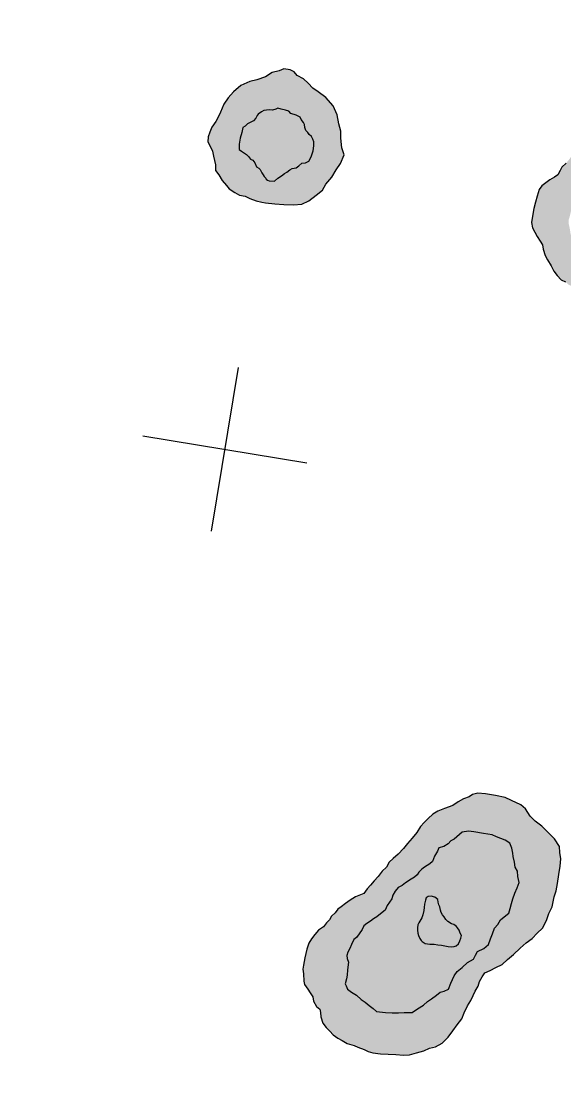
# Model space of a CAD drawing. Header units: metres. Extents: x 93017 to 94633, y 101979 to 102793.
# Drawn here: x 94299.06 to 94303.15, y 102359.8 to 102367.83 of the extents above; entities that cross this region are included whole.
import ezdxf

# ---------------------------------------------------------------- set-up
doc = ezdxf.new("R2010")
doc.units = ezdxf.units.M
doc.header["$LTSCALE"] = 0.75
doc.header["$MEASUREMENT"] = 0
for name, color, linetype in [('GEOLOGY', 7, 'Continuous'), ('LINE_252', 252, 'Continuous'), ('OTM Line 0.25', 2, 'Continuous'), ('OTM Text 0.25', 2, 'Continuous')]:
    doc.layers.add(name, color=color, linetype=linetype)

msp = doc.modelspace()

# ---------------------------------------------------------------- hatches: boundary and pattern name
at = {"layer": 'GEOLOGY'}
h = msp.add_hatch(color=150, dxfattribs=at)
h.paths.add_polyline_path([(94300.8938, 102366.4671), (94300.9645, 102366.4578), (94301.0337, 102366.4536), (94301.1056, 102366.4514), (94301.1689, 102366.4553), (94301.2216, 102366.4827), (94301.2766, 102366.5242), (94301.3238, 102366.5621), (94301.3503, 102366.6059), (94301.3952, 102366.6587), (94301.4263, 102366.7161), (94301.4583, 102366.7638), (94301.4859, 102366.829), (94301.4702, 102366.8797), (94301.4631, 102366.9531), (94301.4622, 102367.0062), (94301.4472, 102367.0616), (94301.4342, 102367.1288), (94301.4044, 102367.1962), (94301.35, 102367.2606), (94301.2917, 102367.3015), (94301.2507, 102367.3291), (94301.2152, 102367.3672), (94301.1807, 102367.3995), (94301.1338, 102367.4262), (94301.1098, 102367.4529), (94301.0799, 102367.4673), (94301.0319, 102367.4752), (94300.9974, 102367.4619), (94300.9439, 102367.448), (94300.895, 102367.4163), (94300.8285, 102367.3931), (94300.7772, 102367.3808), (94300.7095, 102367.3502), (94300.6542, 102367.3025), (94300.6127, 102367.2581), (94300.5798, 102367.2086), (94300.5569, 102367.1498), (94300.5417, 102367.1161), (94300.5207, 102367.08), (94300.4908, 102367.036), (94300.4753, 102366.999), (94300.4619, 102366.9636), (94300.4595, 102366.9264), (94300.4785, 102366.8931), (94300.4958, 102366.8556), (94300.5025, 102366.8183), (94300.5111, 102366.7854), (94300.5174, 102366.7528), (94300.5175, 102366.7107), (94300.5424, 102366.6774), (94300.5679, 102366.6335), (94300.601, 102366.5974), (94300.6219, 102366.573), (94300.6633, 102366.5452), (94300.6993, 102366.5248), (94300.7427, 102366.5176), (94300.7779, 102366.5), (94300.8232, 102366.4822), (94300.8674, 102366.4703)])
h.paths.add_polyline_path([(94300.922, 102366.6332), (94300.9614, 102366.6306), (94300.9867, 102366.652), (94301.0153, 102366.6691), (94301.0377, 102366.6885), (94301.0546, 102366.6973), (94301.0781, 102366.7152), (94301.0966, 102366.7263), (94301.1255, 102366.7305), (94301.1459, 102366.7451), (94301.1686, 102366.7657), (94301.1971, 102366.7674), (94301.2213, 102366.7814), (94301.2393, 102366.813), (94301.2547, 102366.8593), (94301.2594, 102366.8957), (94301.2593, 102366.9265), (94301.2512, 102366.9471), (94301.2409, 102366.9662), (94301.2227, 102366.982), (94301.2139, 102366.9962), (94301.199, 102367.0122), (94301.1914, 102367.0333), (94301.189, 102367.0576), (94301.1808, 102367.0709), (94301.1639, 102367.0936), (94301.1548, 102367.111), (94301.1263, 102367.1269), (94301.0844, 102367.1386), (94301.0699, 102367.1569), (94301.0456, 102367.1641), (94301.012, 102367.1728), (94300.9883, 102367.1791), (94300.9713, 102367.1724), (94300.9485, 102367.165), (94300.9227, 102367.1677), (94300.8813, 102367.1633), (94300.8634, 102367.1522), (94300.8395, 102367.1357), (94300.8313, 102367.1244), (94300.8225, 102367.1054), (94300.8049, 102367.0837), (94300.7834, 102367.0732), (94300.7604, 102367.0622), (94300.7412, 102367.0435), (94300.7236, 102367.0352), (94300.7157, 102366.997), (94300.7034, 102366.9532), (94300.6969, 102366.9075), (94300.6955, 102366.8689), (94300.7152, 102366.8567), (94300.7294, 102366.8451), (94300.7525, 102366.8313), (94300.766, 102366.8155), (94300.7826, 102366.7961), (94300.7999, 102366.7889), (94300.8133, 102366.7688), (94300.8281, 102366.7385), (94300.8438, 102366.7285), (94300.8543, 102366.7175), (94300.8662, 102366.693), (94300.8768, 102366.6766), (94300.8849, 102366.6653), (94300.896, 102366.6519), (94300.8999, 102366.6443), (94300.9102, 102366.6383)], flags=16)
for color, points in [(140, [(94300.922, 102366.6332), (94300.9614, 102366.6306), (94300.9867, 102366.652), (94301.0153, 102366.6691), (94301.0377, 102366.6885), (94301.0546, 102366.6973), (94301.0781, 102366.7152), (94301.0966, 102366.7263), (94301.1255, 102366.7305), (94301.1459, 102366.7451), (94301.1686, 102366.7657), (94301.1971, 102366.7674), (94301.2213, 102366.7814), (94301.2393, 102366.813), (94301.2547, 102366.8593), (94301.2594, 102366.8957), (94301.2593, 102366.9265), (94301.2512, 102366.9471), (94301.2409, 102366.9662), (94301.2227, 102366.982), (94301.2139, 102366.9962), (94301.199, 102367.0122), (94301.1914, 102367.0333), (94301.189, 102367.0576), (94301.1808, 102367.0709), (94301.1639, 102367.0936), (94301.1548, 102367.111), (94301.1263, 102367.1269), (94301.0844, 102367.1386), (94301.0699, 102367.1569), (94301.0456, 102367.1641), (94301.012, 102367.1728), (94300.9883, 102367.1791), (94300.9713, 102367.1724), (94300.9485, 102367.165), (94300.9227, 102367.1677), (94300.8813, 102367.1633), (94300.8634, 102367.1522), (94300.8395, 102367.1357), (94300.8313, 102367.1244), (94300.8225, 102367.1054), (94300.8049, 102367.0837), (94300.7834, 102367.0732), (94300.7604, 102367.0622), (94300.7412, 102367.0435), (94300.7236, 102367.0352), (94300.7157, 102366.997), (94300.7034, 102366.9532), (94300.6969, 102366.9075), (94300.6955, 102366.8689), (94300.7152, 102366.8567), (94300.7294, 102366.8451), (94300.7525, 102366.8313), (94300.766, 102366.8155), (94300.7826, 102366.7961), (94300.7999, 102366.7889), (94300.8133, 102366.7688), (94300.8281, 102366.7385), (94300.8438, 102366.7285), (94300.8543, 102366.7175), (94300.8662, 102366.693), (94300.8768, 102366.6766), (94300.8849, 102366.6653), (94300.896, 102366.6519), (94300.8999, 102366.6443), (94300.9102, 102366.6383)]), (130, [(94302.0959, 102360.8874), (94302.1315, 102360.8804), (94302.164, 102360.8817), (94302.1931, 102360.8758), (94302.2205, 102360.8735), (94302.2455, 102360.8693), (94302.2711, 102360.8629), (94302.2987, 102360.8617), (94302.3146, 102360.8635), (94302.3312, 102360.8696), (94302.3471, 102360.8848), (94302.3572, 102360.9054), (94302.3653, 102360.9274), (94302.3706, 102360.9466), (94302.3614, 102360.9648), (94302.3538, 102360.986), (94302.3411, 102361.0037), (94302.3328, 102361.014), (94302.3129, 102361.0284), (94302.2963, 102361.0356), (94302.269, 102361.0523), (94302.2538, 102361.0682), (94302.2393, 102361.0884), (94302.2283, 102361.1024), (94302.2179, 102361.1208), (94302.212, 102361.1385), (94302.2069, 102361.1616), (94302.1994, 102361.1773), (94302.1949, 102361.1969), (94302.1916, 102361.2175), (94302.1703, 102361.2366), (94302.1435, 102361.2432), (94302.1199, 102361.2416), (94302.1036, 102361.2309), (94302.1006, 102361.2125), (94302.0911, 102361.1818), (94302.0904, 102361.1574), (94302.0866, 102361.1347), (94302.0802, 102361.1024), (94302.0732, 102361.0802), (94302.0642, 102361.0661), (94302.0501, 102361.0417), (94302.0431, 102361.0262), (94302.0394, 102361.0035), (94302.0388, 102360.9869), (94302.0429, 102360.964), (94302.0465, 102360.9456), (94302.0565, 102360.925), (94302.0662, 102360.91), (94302.0758, 102360.9007)])]:
    msp.add_hatch(color=color, dxfattribs=at).paths.add_polyline_path(points)
h = msp.add_hatch(color=150, dxfattribs=at)
h.paths.add_polyline_path([(94304.6215, 102365.4158), (94304.6903, 102365.438), (94304.7566, 102365.4837), (94304.8226, 102365.5273), (94304.8692, 102365.5805), (94304.9318, 102365.6163), (94304.99, 102365.6633), (94305.0256, 102365.7267), (94305.0663, 102365.808), (94305.0777, 102365.8727), (94305.1076, 102365.9417), (94305.1135, 102366.0095), (94305.1074, 102366.0845), (94305.1094, 102366.145), (94305.1041, 102366.2092), (94305.0873, 102366.2517), (94305.046, 102366.322), (94305.0008, 102366.3849), (94304.963, 102366.444), (94304.9342, 102366.4779), (94304.8997, 102366.5226), (94304.8704, 102366.5579), (94304.813, 102366.6071), (94304.7413, 102366.64), (94304.6702, 102366.6633), (94304.595, 102366.6898), (94304.4994, 102366.7056), (94304.4228, 102366.7089), (94304.3393, 102366.7133), (94304.2401, 102366.7086), (94304.1754, 102366.6983), (94304.1196, 102366.6865), (94304.0747, 102366.6845), (94304.0444, 102366.6849), (94303.9999, 102366.7132), (94303.9634, 102366.7473), (94303.9216, 102366.7776), (94303.8462, 102366.8017), (94303.7561, 102366.8236), (94303.6836, 102366.8519), (94303.5956, 102366.8712), (94303.5388, 102366.8776), (94303.4895, 102366.8776), (94303.4278, 102366.8775), (94303.3685, 102366.8791), (94303.3219, 102366.8704), (94303.2736, 102366.864), (94303.233, 102366.8419), (94303.2034, 102366.8243), (94303.1845, 102366.7966), (94303.1588, 102366.7659), (94303.127, 102366.7343), (94303.1126, 102366.71), (94303.095, 102366.678), (94303.0715, 102366.6593), (94303.0355, 102366.6406), (94303.0048, 102366.617), (94302.9746, 102366.5953), (94302.9557, 102366.5676), (94302.941, 102366.5166), (94302.9275, 102366.4717), (94302.9155, 102366.4244), (94302.906, 102366.3665), (94302.8981, 102366.3186), (94302.9059, 102366.2783), (94302.923, 102366.2445), (94302.9402, 102366.2131), (94302.963, 102366.1788), (94302.9806, 102366.1495), (94302.9856, 102366.1181), (94303.0003, 102366.0708), (94303.0192, 102366.0371), (94303.0463, 102365.9919), (94303.0662, 102365.952), (94303.0915, 102365.9193), (94303.122, 102365.8874), (94303.153, 102365.8711), (94303.1811, 102365.8472), (94303.2343, 102365.8288), (94303.2729, 102365.8192), (94303.3251, 102365.8042), (94303.4037, 102365.7848), (94303.4634, 102365.7765), (94303.5304, 102365.7639), (94303.5854, 102365.7564), (94303.6391, 102365.7507), (94303.6839, 102365.7401), (94303.7258, 102365.7316), (94303.7722, 102365.7207), (94303.7996, 102365.7114), (94303.8351, 102365.7023), (94303.8812, 102365.6899), (94303.9213, 102365.68), (94303.9445, 102365.665), (94303.9716, 102365.6445), (94303.9845, 102365.6247), (94304.0118, 102365.5935), (94304.0373, 102365.565), (94304.062, 102365.5428), (94304.0989, 102365.5205), (94304.1331, 102365.4946), (94304.1797, 102365.4586), (94304.2602, 102365.4433), (94304.3308, 102365.4296), (94304.3977, 102365.4186), (94304.4611, 102365.4102), (94304.5055, 102365.4089), (94304.5403, 102365.4112), (94304.5904, 102365.409)])
h.paths.add_polyline_path([(94304.4378, 102365.7229), (94304.4879, 102365.7325), (94304.5329, 102365.7413), (94304.5706, 102365.7425), (94304.6117, 102365.7494), (94304.6517, 102365.7578), (94304.6858, 102365.7833), (94304.7079, 102365.827), (94304.7267, 102365.8725), (94304.7443, 102365.9182), (94304.7617, 102365.9564), (94304.7749, 102365.9903), (94304.7805, 102366.0206), (94304.7812, 102366.0513), (94304.7786, 102366.076), (94304.7723, 102366.1046), (94304.7735, 102366.1452), (94304.7688, 102366.1702), (94304.7569, 102366.2052), (94304.7468, 102366.2299), (94304.7207, 102366.2596), (94304.6893, 102366.2758), (94304.6613, 102366.2936), (94304.6368, 102366.3054), (94304.5992, 102366.3282), (94304.5769, 102366.3444), (94304.5552, 102366.3646), (94304.5189, 102366.3803), (94304.4928, 102366.3985), (94304.4616, 102366.4037), (94304.3974, 102366.4184), (94304.3527, 102366.4258), (94304.3194, 102366.4341), (94304.2973, 102366.4433), (94304.2723, 102366.4516), (94304.2319, 102366.4596), (94304.1951, 102366.4726), (94304.162, 102366.4906), (94304.1153, 102366.5025), (94304.07, 102366.5123), (94303.9999, 102366.5222), (94303.9214, 102366.5351), (94303.8428, 102366.5463), (94303.7371, 102366.5638), (94303.6494, 102366.5835), (94303.5824, 102366.5911), (94303.5271, 102366.6013), (94303.4975, 102366.5959), (94303.4646, 102366.5889), (94303.4358, 102366.5813), (94303.4077, 102366.5776), (94303.3774, 102366.5702), (94303.3405, 102366.5639), (94303.3084, 102366.5527), (94303.2739, 102366.5363), (94303.244, 102366.5137), (94303.2266, 102366.4828), (94303.203, 102366.4355), (94303.1953, 102366.4038), (94303.1869, 102366.3674), (94303.179, 102366.342), (94303.1768, 102366.3142), (94303.1832, 102366.2864), (94303.1877, 102366.2625), (94303.1919, 102366.2362), (94303.1994, 102366.2054), (94303.2184, 102366.189), (94303.2416, 102366.1682), (94303.2588, 102366.1472), (94303.2885, 102366.1217), (94303.3147, 102366.0969), (94303.3388, 102366.0675), (94303.3673, 102366.0422), (94303.3882, 102366.0218), (94303.4185, 102365.9999), (94303.446, 102365.976), (94303.4757, 102365.9505), (94303.5126, 102365.9424), (94303.5627, 102365.9329), (94303.6084, 102365.9254), (94303.6524, 102365.9157), (94303.6936, 102365.9101), (94303.7257, 102365.9012), (94303.7634, 102365.889), (94303.8057, 102365.876), (94303.8496, 102365.8653), (94303.9017, 102365.8506), (94303.9538, 102365.836), (94303.9997, 102365.8208), (94304.0604, 102365.8032), (94304.1155, 102365.7881), (94304.1791, 102365.77), (94304.2319, 102365.7595), (94304.2951, 102365.745), (94304.3531, 102365.7394), (94304.3935, 102365.7328)], flags=16)
h = msp.add_hatch(color=150, dxfattribs=at)
h.paths.add_polyline_path([(94301.7041, 102360.0628), (94301.7617, 102360.0549), (94301.8185, 102360.0521), (94301.8755, 102360.0509), (94301.9336, 102360.0462), (94301.9797, 102360.0484), (94302.0327, 102360.0625), (94302.0876, 102360.0779), (94302.13, 102360.0971), (94302.1759, 102360.1075), (94302.2246, 102360.1354), (94302.2696, 102360.1802), (94302.3053, 102360.2282), (94302.3374, 102360.2736), (94302.3728, 102360.32), (94302.3916, 102360.3643), (94302.4164, 102360.4157), (94302.441, 102360.4557), (94302.4587, 102360.4937), (94302.4743, 102360.5276), (94302.4951, 102360.5647), (94302.5074, 102360.5999), (94302.526, 102360.6342), (94302.5457, 102360.665), (94302.5878, 102360.684), (94302.6289, 102360.7064), (94302.6765, 102360.7293), (94302.7167, 102360.7665), (94302.7616, 102360.8029), (94302.8119, 102360.8513), (94302.8578, 102360.8904), (94302.9037, 102360.9246), (94302.941, 102360.9652), (94302.981, 102361.002), (94303.0114, 102361.0598), (94303.0296, 102361.1115), (94303.0541, 102361.1622), (94303.0681, 102361.2372), (94303.0837, 102361.2829), (94303.0946, 102361.3391), (94303.1033, 102361.4073), (94303.1134, 102361.4686), (94303.1186, 102361.5245), (94303.1122, 102361.5722), (94303.1095, 102361.6173), (94303.0702, 102361.6745), (94303.0217, 102361.7251), (94302.9762, 102361.7691), (94302.9257, 102361.8079), (94302.8891, 102361.8444), (94302.8538, 102361.9009), (94302.8167, 102361.9319), (94302.7482, 102361.963), (94302.7001, 102361.9871), (94302.6269, 102362.0009), (94302.5518, 102362.0134), (94302.4935, 102362.0194), (94302.4542, 102362.0097), (94302.4277, 102361.9908), (94302.3858, 102361.9762), (94302.3462, 102361.954), (94302.3058, 102361.9266), (94302.2426, 102361.9029), (94302.1928, 102361.8842), (94302.1547, 102361.86), (94302.119, 102361.8282), (94302.0907, 102361.7988), (94302.0623, 102361.7676), (94302.0352, 102361.7237), (94302.0003, 102361.6809), (94301.9651, 102361.6404), (94301.9337, 102361.6011), (94301.893, 102361.5597), (94301.8572, 102361.5264), (94301.826, 102361.4995), (94301.8055, 102361.4619), (94301.7738, 102361.4315), (94301.7441, 102361.3919), (94301.7135, 102361.3578), (94301.6849, 102361.3251), (94301.6592, 102361.2991), (94301.6356, 102361.2638), (94301.6107, 102361.2536), (94301.5726, 102361.2386), (94301.5317, 102361.2116), (94301.4962, 102361.1875), (94301.4653, 102361.1627), (94301.4402, 102361.1448), (94301.4201, 102361.1182), (94301.3922, 102361.0928), (94301.3767, 102361.0655), (94301.3537, 102361.0409), (94301.3318, 102361.013), (94301.293, 102360.9879), (94301.2653, 102360.9533), (94301.2419, 102360.9209), (94301.22, 102360.8897), (94301.2069, 102360.8445), (94301.1905, 102360.779), (94301.18, 102360.7236), (94301.1762, 102360.6922), (94301.1817, 102360.6579), (94301.1823, 102360.602), (94301.1883, 102360.577), (94301.2128, 102360.5411), (94301.2319, 102360.5144), (94301.252, 102360.4849), (94301.2563, 102360.4524), (94301.2786, 102360.4113), (94301.3044, 102360.3919), (94301.3099, 102360.3661), (94301.3113, 102360.3326), (94301.326, 102360.287), (94301.3524, 102360.2545), (94301.3783, 102360.2257), (94301.4042, 102360.197), (94301.4393, 102360.1729), (94301.4709, 102360.1566), (94301.5099, 102360.1331), (94301.5623, 102360.1171), (94301.5909, 102360.105), (94301.6368, 102360.0865), (94301.669, 102360.0738)])
h.paths.add_polyline_path([(94301.7297, 102360.3743), (94301.798, 102360.3677), (94301.8487, 102360.3641), (94301.8962, 102360.3639), (94301.9383, 102360.3655), (94301.9993, 102360.3668), (94302.04, 102360.3943), (94302.0834, 102360.4213), (94302.1147, 102360.4493), (94302.1441, 102360.4701), (94302.1821, 102360.4974), (94302.211, 102360.5201), (94302.2411, 102360.5283), (94302.2722, 102360.5423), (94302.2903, 102360.5872), (94302.3022, 102360.6151), (94302.3165, 102360.6439), (94302.338, 102360.676), (94302.3761, 102360.7059), (94302.4155, 102360.7431), (94302.4605, 102360.7689), (94302.4761, 102360.7995), (94302.4924, 102360.8254), (94302.5384, 102360.848), (94302.5753, 102360.8796), (94302.5899, 102360.9209), (94302.6041, 102360.9585), (94302.6192, 102361.0014), (94302.6441, 102361.0306), (94302.6644, 102361.0646), (94302.6909, 102361.0882), (94302.726, 102361.1144), (94302.7374, 102361.1512), (94302.7474, 102361.1867), (94302.7585, 102361.2219), (94302.7724, 102361.2659), (94302.7897, 102361.3068), (94302.8054, 102361.3452), (94302.7958, 102361.3918), (94302.7917, 102361.4309), (94302.7757, 102361.4626), (94302.7699, 102361.4993), (94302.7595, 102361.5407), (94302.7572, 102361.5669), (94302.7488, 102361.6038), (94302.7341, 102361.6417), (94302.6997, 102361.6644), (94302.6356, 102361.6908), (94302.6023, 102361.7042), (94302.5358, 102361.7151), (94302.4643, 102361.7283), (94302.4242, 102361.7323), (94302.3757, 102361.7258), (94302.3555, 102361.7068), (94302.3157, 102361.6726), (94302.2914, 102361.6609), (94302.2703, 102361.6368), (94302.238, 102361.6167), (94302.2009, 102361.6061), (94302.1895, 102361.582), (94302.1666, 102361.5449), (94302.1525, 102361.5044), (94302.1326, 102361.4854), (94302.0916, 102361.4624), (94302.0726, 102361.4469), (94302.0492, 102361.4245), (94302.0375, 102361.4034), (94302.0164, 102361.3855), (94301.9924, 102361.3698), (94301.9502, 102361.3444), (94301.924, 102361.3233), (94301.8941, 102361.3074), (94301.8715, 102361.2811), (94301.8548, 102361.2511), (94301.8457, 102361.2235), (94301.8286, 102361.1973), (94301.8108, 102361.1721), (94301.797, 102361.138), (94301.7609, 102361.1087), (94301.734, 102361.0861), (94301.7086, 102361.0723), (94301.6865, 102361.0554), (94301.6575, 102361.0358), (94301.6354, 102361.0188), (94301.6219, 102360.9915), (94301.6, 102360.9604), (94301.5798, 102360.9316), (94301.5592, 102360.9157), (94301.5428, 102360.8789), (94301.5308, 102360.8479), (94301.5152, 102360.8221), (94301.5064, 102360.7962), (94301.5106, 102360.7739), (94301.521, 102360.7453), (94301.5113, 102360.6867), (94301.5104, 102360.6468), (94301.5044, 102360.6191), (94301.4942, 102360.5835), (94301.5029, 102360.5664), (94301.512, 102360.5434), (94301.5431, 102360.5207), (94301.5794, 102360.497), (94301.616, 102360.4652), (94301.6448, 102360.4444), (94301.6743, 102360.4186), (94301.706, 102360.3957)], flags=16)
h = msp.add_hatch(color=140, dxfattribs=at)
h.paths.add_polyline_path([(94301.7297, 102360.3743), (94301.798, 102360.3677), (94301.8487, 102360.3641), (94301.8962, 102360.3639), (94301.9383, 102360.3655), (94301.9993, 102360.3668), (94302.04, 102360.3943), (94302.0834, 102360.4213), (94302.1147, 102360.4493), (94302.1441, 102360.4701), (94302.1821, 102360.4974), (94302.211, 102360.5201), (94302.2411, 102360.5283), (94302.2722, 102360.5423), (94302.2903, 102360.5872), (94302.3022, 102360.6151), (94302.3165, 102360.6439), (94302.338, 102360.676), (94302.3761, 102360.7059), (94302.4155, 102360.7431), (94302.4605, 102360.7689), (94302.4761, 102360.7995), (94302.4924, 102360.8254), (94302.5384, 102360.848), (94302.5753, 102360.8796), (94302.5899, 102360.9209), (94302.6041, 102360.9585), (94302.6192, 102361.0014), (94302.6441, 102361.0306), (94302.6644, 102361.0646), (94302.6909, 102361.0882), (94302.726, 102361.1144), (94302.7374, 102361.1512), (94302.7474, 102361.1867), (94302.7585, 102361.2219), (94302.7724, 102361.2659), (94302.7897, 102361.3068), (94302.8054, 102361.3452), (94302.7958, 102361.3918), (94302.7917, 102361.4309), (94302.7757, 102361.4626), (94302.7699, 102361.4993), (94302.7595, 102361.5407), (94302.7572, 102361.5669), (94302.7488, 102361.6038), (94302.7341, 102361.6417), (94302.6997, 102361.6644), (94302.6356, 102361.6908), (94302.6023, 102361.7042), (94302.5358, 102361.7151), (94302.4643, 102361.7283), (94302.4242, 102361.7323), (94302.3757, 102361.7258), (94302.3555, 102361.7068), (94302.3157, 102361.6726), (94302.2914, 102361.6609), (94302.2703, 102361.6368), (94302.238, 102361.6167), (94302.2009, 102361.6061), (94302.1895, 102361.582), (94302.1666, 102361.5449), (94302.1525, 102361.5044), (94302.1326, 102361.4854), (94302.0916, 102361.4624), (94302.0726, 102361.4469), (94302.0492, 102361.4245), (94302.0375, 102361.4034), (94302.0164, 102361.3855), (94301.9924, 102361.3698), (94301.9502, 102361.3444), (94301.924, 102361.3233), (94301.8941, 102361.3074), (94301.8715, 102361.2811), (94301.8548, 102361.2511), (94301.8457, 102361.2235), (94301.8286, 102361.1973), (94301.8108, 102361.1721), (94301.797, 102361.138), (94301.7609, 102361.1087), (94301.734, 102361.0861), (94301.7086, 102361.0723), (94301.6865, 102361.0554), (94301.6575, 102361.0358), (94301.6354, 102361.0188), (94301.6219, 102360.9915), (94301.6, 102360.9604), (94301.5798, 102360.9316), (94301.5592, 102360.9157), (94301.5428, 102360.8789), (94301.5308, 102360.8479), (94301.5152, 102360.8221), (94301.5064, 102360.7962), (94301.5106, 102360.7739), (94301.521, 102360.7453), (94301.5113, 102360.6867), (94301.5104, 102360.6468), (94301.5044, 102360.6191), (94301.4942, 102360.5835), (94301.5029, 102360.5664), (94301.512, 102360.5434), (94301.5431, 102360.5207), (94301.5794, 102360.497), (94301.616, 102360.4652), (94301.6448, 102360.4444), (94301.6743, 102360.4186), (94301.706, 102360.3957)])
h.paths.add_polyline_path([(94302.0959, 102360.8874), (94302.1315, 102360.8804), (94302.164, 102360.8817), (94302.1931, 102360.8758), (94302.2205, 102360.8735), (94302.2455, 102360.8693), (94302.2711, 102360.8629), (94302.2987, 102360.8617), (94302.3146, 102360.8635), (94302.3312, 102360.8696), (94302.3471, 102360.8848), (94302.3572, 102360.9054), (94302.3653, 102360.9274), (94302.3706, 102360.9466), (94302.3614, 102360.9648), (94302.3538, 102360.986), (94302.3411, 102361.0037), (94302.3328, 102361.014), (94302.3129, 102361.0284), (94302.2963, 102361.0356), (94302.269, 102361.0523), (94302.2538, 102361.0682), (94302.2393, 102361.0884), (94302.2283, 102361.1024), (94302.2179, 102361.1208), (94302.212, 102361.1385), (94302.2069, 102361.1616), (94302.1994, 102361.1773), (94302.1949, 102361.1969), (94302.1916, 102361.2175), (94302.1703, 102361.2366), (94302.1435, 102361.2432), (94302.1199, 102361.2416), (94302.1036, 102361.2309), (94302.1006, 102361.2125), (94302.0911, 102361.1818), (94302.0904, 102361.1574), (94302.0866, 102361.1347), (94302.0802, 102361.1024), (94302.0732, 102361.0802), (94302.0642, 102361.0661), (94302.0501, 102361.0417), (94302.0431, 102361.0262), (94302.0394, 102361.0035), (94302.0388, 102360.9869), (94302.0429, 102360.964), (94302.0465, 102360.9456), (94302.0565, 102360.925), (94302.0662, 102360.91), (94302.0758, 102360.9007)], flags=16)
at = {"layer": 'OTM Text 0.25', "ltscale": 0.5, "true_color": 0xf2f2f2}
h = msp.add_hatch(color=7, dxfattribs=at)
h.paths.add_polyline_path([(94293.5688, 102374.7911), (94319.8889, 102370.446), (94317.1328, 102353.7514), (94290.8128, 102358.0964)])
h.paths.add_polyline_path([(94310.561, 102368.0444), (94312.7359, 102367.6854), (94311.6398, 102361.0451), (94309.4648, 102361.4042)], flags=16)
edge = h.paths.add_edge_path(flags=16)
edge.add_arc((94300.5882, 102364.6095), 6.4187, 0, 360)

# ---------------------------------------------------------------- linework, layer by layer
at = {"color": 250}
msp.add_circle((94300.5882, 102364.6095), 6.4187, dxfattribs=at)
at = {"layer": 'LINE_252'}
for points in [[(94300.8938, 102366.4671), (94300.9645, 102366.4578), (94301.0337, 102366.4536), (94301.1056, 102366.4514), (94301.1689, 102366.4553), (94301.2216, 102366.4827), (94301.2766, 102366.5242), (94301.3238, 102366.5621), (94301.3503, 102366.6059), (94301.3952, 102366.6587), (94301.4263, 102366.7161), (94301.4583, 102366.7638), (94301.4859, 102366.829), (94301.4702, 102366.8797), (94301.4631, 102366.9531), (94301.4622, 102367.0062), (94301.4472, 102367.0616), (94301.4342, 102367.1288), (94301.4044, 102367.1962), (94301.35, 102367.2606), (94301.2917, 102367.3015), (94301.2507, 102367.3291), (94301.2152, 102367.3672), (94301.1807, 102367.3995), (94301.1338, 102367.4262), (94301.1098, 102367.4529), (94301.0799, 102367.4673), (94301.0319, 102367.4752), (94300.9974, 102367.4619), (94300.9439, 102367.448), (94300.895, 102367.4163), (94300.8285, 102367.3931), (94300.7772, 102367.3808), (94300.7095, 102367.3502), (94300.6542, 102367.3025), (94300.6127, 102367.2581), (94300.5798, 102367.2086), (94300.5569, 102367.1498), (94300.5417, 102367.1161), (94300.5207, 102367.08), (94300.4908, 102367.036), (94300.4753, 102366.999), (94300.4619, 102366.9636), (94300.4595, 102366.9264), (94300.4785, 102366.8931), (94300.4958, 102366.8556), (94300.5025, 102366.8183), (94300.5111, 102366.7854), (94300.5174, 102366.7528), (94300.5175, 102366.7107), (94300.5424, 102366.6774), (94300.5679, 102366.6335), (94300.601, 102366.5974), (94300.6219, 102366.573), (94300.6633, 102366.5452), (94300.6993, 102366.5248), (94300.7427, 102366.5176), (94300.7779, 102366.5), (94300.8232, 102366.4822), (94300.8674, 102366.4703), (94300.8938, 102366.4671)], [(94300.922, 102366.6332), (94300.9614, 102366.6306), (94300.9867, 102366.652), (94301.0153, 102366.6691), (94301.0377, 102366.6885), (94301.0546, 102366.6973), (94301.0781, 102366.7152), (94301.0966, 102366.7263), (94301.1255, 102366.7305), (94301.1459, 102366.7451), (94301.1686, 102366.7657), (94301.1971, 102366.7674), (94301.2213, 102366.7814), (94301.2393, 102366.813), (94301.2547, 102366.8593), (94301.2594, 102366.8957), (94301.2593, 102366.9265), (94301.2512, 102366.9471), (94301.2409, 102366.9662), (94301.2227, 102366.982), (94301.2139, 102366.9962), (94301.199, 102367.0122), (94301.1914, 102367.0333), (94301.189, 102367.0576), (94301.1808, 102367.0709), (94301.1639, 102367.0936), (94301.1548, 102367.111), (94301.1263, 102367.1269), (94301.0844, 102367.1386), (94301.0699, 102367.1569), (94301.0456, 102367.1641), (94301.012, 102367.1728), (94300.9883, 102367.1791), (94300.9713, 102367.1724), (94300.9485, 102367.165), (94300.9227, 102367.1677), (94300.8813, 102367.1633), (94300.8634, 102367.1522), (94300.8395, 102367.1357), (94300.8313, 102367.1244), (94300.8225, 102367.1054), (94300.8049, 102367.0837), (94300.7834, 102367.0732), (94300.7604, 102367.0622), (94300.7412, 102367.0435), (94300.7236, 102367.0352), (94300.7157, 102366.997), (94300.7034, 102366.9532), (94300.6969, 102366.9075), (94300.6955, 102366.8689), (94300.7152, 102366.8567), (94300.7294, 102366.8451), (94300.7525, 102366.8313), (94300.766, 102366.8155), (94300.7826, 102366.7961), (94300.7999, 102366.7889), (94300.8133, 102366.7688), (94300.8281, 102366.7385), (94300.8438, 102366.7285), (94300.8543, 102366.7175), (94300.8662, 102366.693), (94300.8768, 102366.6766), (94300.8849, 102366.6653), (94300.896, 102366.6519), (94300.8999, 102366.6443), (94300.9102, 102366.6383), (94300.922, 102366.6332)], [(94303.1588, 102366.7659), (94303.127, 102366.7343), (94303.1126, 102366.71), (94303.095, 102366.678), (94303.0715, 102366.6593), (94303.0355, 102366.6406), (94303.0048, 102366.617), (94302.9746, 102366.5953), (94302.9557, 102366.5676), (94302.941, 102366.5166), (94302.9275, 102366.4717), (94302.9155, 102366.4244), (94302.906, 102366.3665), (94302.8981, 102366.3186), (94302.9059, 102366.2783), (94302.923, 102366.2445), (94302.9402, 102366.2131), (94302.963, 102366.1788), (94302.9806, 102366.1495), (94302.9856, 102366.1181), (94303.0003, 102366.0708), (94303.0192, 102366.0371), (94303.0463, 102365.9919), (94303.0662, 102365.952), (94303.0915, 102365.9193), (94303.122, 102365.8874), (94303.153, 102365.8711)], [(94301.7041, 102360.0628), (94301.7617, 102360.0549), (94301.8185, 102360.0521), (94301.8755, 102360.0509), (94301.9336, 102360.0462), (94301.9797, 102360.0484), (94302.0327, 102360.0625), (94302.0876, 102360.0779), (94302.13, 102360.0971), (94302.1759, 102360.1075), (94302.2246, 102360.1354), (94302.2696, 102360.1802), (94302.3053, 102360.2282), (94302.3374, 102360.2736), (94302.3728, 102360.32), (94302.3916, 102360.3643), (94302.4164, 102360.4157), (94302.441, 102360.4557), (94302.4587, 102360.4937), (94302.4743, 102360.5276), (94302.4951, 102360.5647), (94302.5074, 102360.5999), (94302.526, 102360.6342), (94302.5457, 102360.665), (94302.5878, 102360.684), (94302.6289, 102360.7064), (94302.6765, 102360.7293), (94302.7167, 102360.7665), (94302.7616, 102360.8029), (94302.8119, 102360.8513), (94302.8578, 102360.8904), (94302.9037, 102360.9246), (94302.941, 102360.9652), (94302.981, 102361.002), (94303.0114, 102361.0598), (94303.0296, 102361.1115), (94303.0541, 102361.1622), (94303.0681, 102361.2372), (94303.0837, 102361.2829), (94303.0946, 102361.3391), (94303.1033, 102361.4073), (94303.1134, 102361.4686), (94303.1186, 102361.5245), (94303.1122, 102361.5722), (94303.1095, 102361.6173), (94303.0702, 102361.6745), (94303.0217, 102361.7251), (94302.9762, 102361.7691), (94302.9257, 102361.8079), (94302.8891, 102361.8444), (94302.8538, 102361.9009), (94302.8167, 102361.9319), (94302.7482, 102361.963), (94302.7001, 102361.9871), (94302.6269, 102362.0009), (94302.5518, 102362.0134), (94302.4935, 102362.0194), (94302.4542, 102362.0097), (94302.4277, 102361.9908), (94302.3858, 102361.9762), (94302.3462, 102361.954), (94302.3058, 102361.9266), (94302.2426, 102361.9029), (94302.1928, 102361.8842), (94302.1547, 102361.86), (94302.119, 102361.8282), (94302.0907, 102361.7988), (94302.0623, 102361.7676), (94302.0352, 102361.7237), (94302.0003, 102361.6809), (94301.9651, 102361.6404), (94301.9337, 102361.6011), (94301.893, 102361.5597), (94301.8572, 102361.5264), (94301.826, 102361.4995), (94301.8055, 102361.4619), (94301.7738, 102361.4315), (94301.7441, 102361.3919), (94301.7135, 102361.3578), (94301.6849, 102361.3251), (94301.6592, 102361.2991), (94301.6356, 102361.2638), (94301.6107, 102361.2536), (94301.5726, 102361.2386), (94301.5317, 102361.2116), (94301.4962, 102361.1875), (94301.4653, 102361.1627), (94301.4402, 102361.1448), (94301.4201, 102361.1182), (94301.3922, 102361.0928), (94301.3767, 102361.0655), (94301.3537, 102361.0409), (94301.3318, 102361.013), (94301.293, 102360.9879), (94301.2653, 102360.9533), (94301.2419, 102360.9209), (94301.22, 102360.8897), (94301.2069, 102360.8445), (94301.1905, 102360.779), (94301.18, 102360.7236), (94301.1762, 102360.6922), (94301.1817, 102360.6579), (94301.1823, 102360.602), (94301.1883, 102360.577), (94301.2128, 102360.5411), (94301.2319, 102360.5144), (94301.252, 102360.4849), (94301.2563, 102360.4524), (94301.2786, 102360.4113), (94301.3044, 102360.3919), (94301.3099, 102360.3661), (94301.3113, 102360.3326), (94301.326, 102360.287), (94301.3524, 102360.2545), (94301.3783, 102360.2257), (94301.4042, 102360.197), (94301.4393, 102360.1729), (94301.4709, 102360.1566), (94301.5099, 102360.1331), (94301.5623, 102360.1171), (94301.5909, 102360.105), (94301.6368, 102360.0865), (94301.669, 102360.0738), (94301.7041, 102360.0628)], [(94301.7297, 102360.3743), (94301.798, 102360.3677), (94301.8487, 102360.3641), (94301.8962, 102360.3639), (94301.9383, 102360.3655), (94301.9993, 102360.3668), (94302.04, 102360.3943), (94302.0834, 102360.4213), (94302.1147, 102360.4493), (94302.1441, 102360.4701), (94302.1821, 102360.4974), (94302.211, 102360.5201), (94302.2411, 102360.5283), (94302.2722, 102360.5423), (94302.2903, 102360.5872), (94302.3022, 102360.6151), (94302.3165, 102360.6439), (94302.338, 102360.676), (94302.3761, 102360.7059), (94302.4155, 102360.7431), (94302.4605, 102360.7689), (94302.4761, 102360.7995), (94302.4924, 102360.8254), (94302.5384, 102360.848), (94302.5753, 102360.8796), (94302.5899, 102360.9209), (94302.6041, 102360.9585), (94302.6192, 102361.0014), (94302.6441, 102361.0306), (94302.6644, 102361.0646), (94302.6909, 102361.0882), (94302.726, 102361.1144), (94302.7374, 102361.1512), (94302.7474, 102361.1867), (94302.7585, 102361.2219), (94302.7724, 102361.2659), (94302.7897, 102361.3068), (94302.8054, 102361.3452), (94302.7958, 102361.3918), (94302.7917, 102361.4309), (94302.7757, 102361.4626), (94302.7699, 102361.4993), (94302.7595, 102361.5407), (94302.7572, 102361.5669), (94302.7488, 102361.6038), (94302.7341, 102361.6417), (94302.6997, 102361.6644), (94302.6356, 102361.6908), (94302.6023, 102361.7042), (94302.5358, 102361.7151), (94302.4643, 102361.7283), (94302.4242, 102361.7323), (94302.3757, 102361.7258), (94302.3555, 102361.7068), (94302.3157, 102361.6726), (94302.2914, 102361.6609), (94302.2703, 102361.6368), (94302.238, 102361.6167), (94302.2009, 102361.6061), (94302.1895, 102361.582), (94302.1666, 102361.5449), (94302.1525, 102361.5044), (94302.1326, 102361.4854), (94302.0916, 102361.4624), (94302.0726, 102361.4469), (94302.0492, 102361.4245), (94302.0375, 102361.4034), (94302.0164, 102361.3855), (94301.9924, 102361.3698), (94301.9502, 102361.3444), (94301.924, 102361.3233), (94301.8941, 102361.3074), (94301.8715, 102361.2811), (94301.8548, 102361.2511), (94301.8457, 102361.2235), (94301.8286, 102361.1973), (94301.8108, 102361.1721), (94301.797, 102361.138), (94301.7609, 102361.1087), (94301.734, 102361.0861), (94301.7086, 102361.0723), (94301.6865, 102361.0554), (94301.6575, 102361.0358), (94301.6354, 102361.0188), (94301.6219, 102360.9915), (94301.6, 102360.9604), (94301.5798, 102360.9316), (94301.5592, 102360.9157), (94301.5428, 102360.8789), (94301.5308, 102360.8479), (94301.5152, 102360.8221), (94301.5064, 102360.7962), (94301.5106, 102360.7739), (94301.521, 102360.7453), (94301.5113, 102360.6867), (94301.5104, 102360.6468), (94301.5044, 102360.6191), (94301.4942, 102360.5835), (94301.5029, 102360.5664), (94301.512, 102360.5434), (94301.5431, 102360.5207), (94301.5794, 102360.497), (94301.616, 102360.4652), (94301.6448, 102360.4444), (94301.6743, 102360.4186), (94301.706, 102360.3957), (94301.7297, 102360.3743)], [(94302.0959, 102360.8874), (94302.1315, 102360.8804), (94302.164, 102360.8817), (94302.1931, 102360.8758), (94302.2205, 102360.8735), (94302.2455, 102360.8693), (94302.2711, 102360.8629), (94302.2987, 102360.8617), (94302.3146, 102360.8635), (94302.3312, 102360.8696), (94302.3471, 102360.8848), (94302.3572, 102360.9054), (94302.3653, 102360.9274), (94302.3706, 102360.9466), (94302.3614, 102360.9648), (94302.3538, 102360.986), (94302.3411, 102361.0037), (94302.3328, 102361.014), (94302.3129, 102361.0284), (94302.2963, 102361.0356), (94302.269, 102361.0523), (94302.2538, 102361.0682), (94302.2393, 102361.0884), (94302.2283, 102361.1024), (94302.2179, 102361.1208), (94302.212, 102361.1385), (94302.2069, 102361.1616), (94302.1994, 102361.1773), (94302.1949, 102361.1969), (94302.1916, 102361.2175), (94302.1703, 102361.2366), (94302.1435, 102361.2432), (94302.1199, 102361.2416), (94302.1036, 102361.2309), (94302.1006, 102361.2125), (94302.0911, 102361.1818), (94302.0904, 102361.1574), (94302.0866, 102361.1347), (94302.0802, 102361.1024), (94302.0732, 102361.0802), (94302.0642, 102361.0661), (94302.0501, 102361.0417), (94302.0431, 102361.0262), (94302.0394, 102361.0035), (94302.0388, 102360.9869), (94302.0429, 102360.964), (94302.0465, 102360.9456), (94302.0565, 102360.925), (94302.0662, 102360.91), (94302.0758, 102360.9007), (94302.0959, 102360.8874)]]:
    msp.add_lwpolyline(points, dxfattribs=at)
at = {"layer": 'OTM Line 0.25', "color": 7, "ltscale": 0.1}
for p, q in [((94300.6899, 102365.2261), (94300.4865, 102363.9928)), ((94299.9715, 102364.7112), (94301.2049, 102364.5077))]:
    msp.add_line(p, q, dxfattribs=at)

doc.saveas('drawing.dxf')
